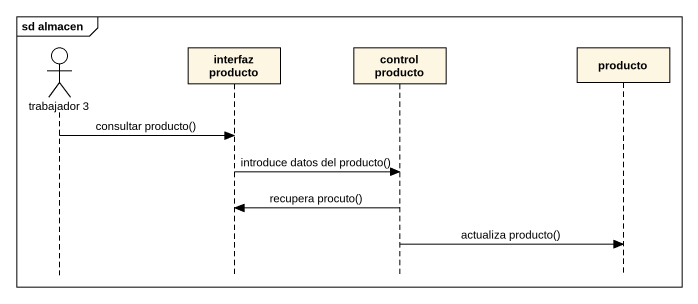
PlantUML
@startuml
mainframe sd almacen
hide footbox
actor "trabajador 3" as trabajador_3
participant "interfaz producto" as interfaz_producto
participant "control producto" as control_producto
participant producto

trabajador_3 -> interfaz_producto : consultar producto()
interfaz_producto -> control_producto : introduce datos del producto()
control_producto -> interfaz_producto : recupera procuto()
control_producto -> producto : actualiza producto()
@enduml
